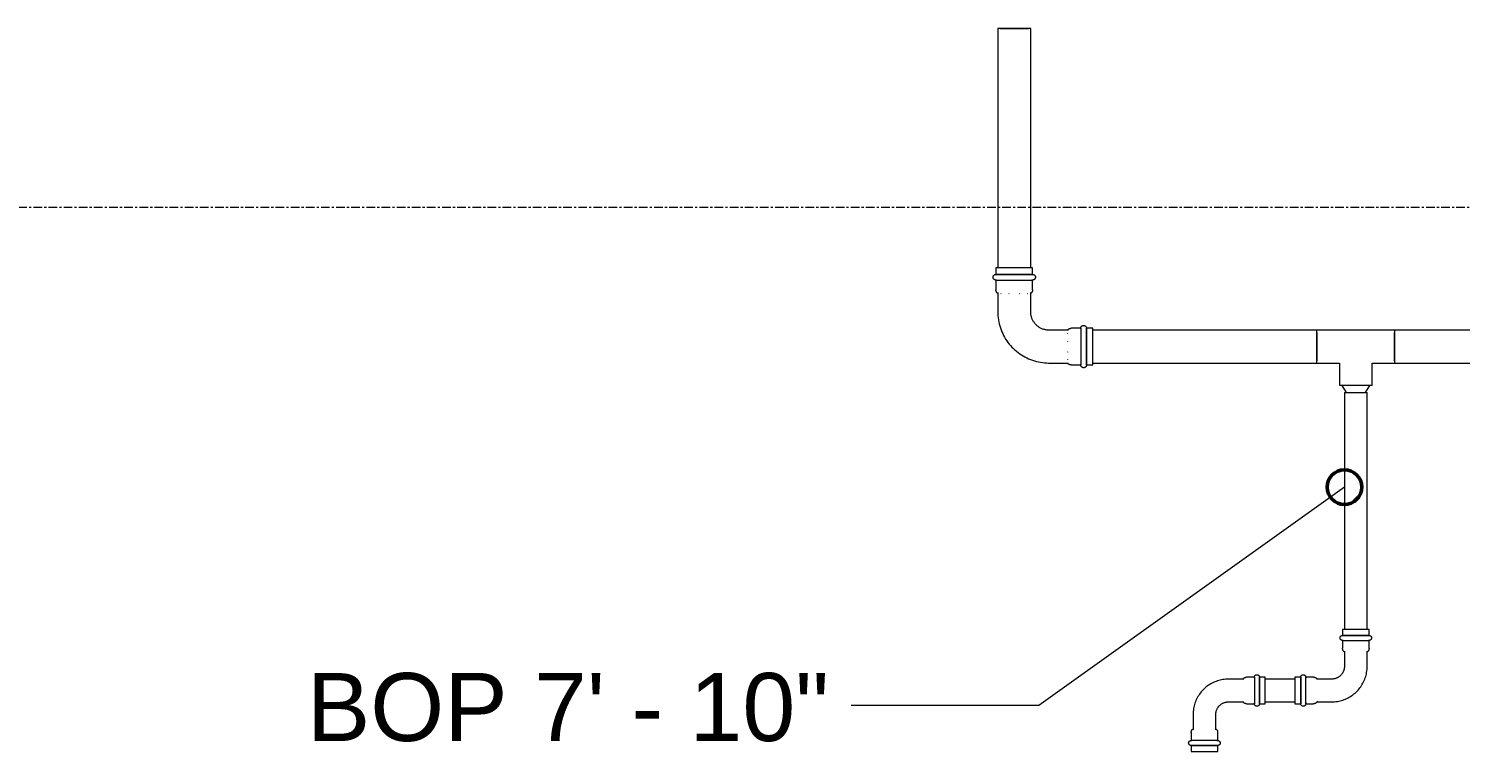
# Model space of a CAD drawing. Header units: inches. Extents: x -3679 to 241, y -496 to 1784.
# Drawn here: x -560.3 to -477.5, y 167.6 to 209.3 of the extents above; entities that cross this region are included whole.
import ezdxf

# ---------------------------------------------------------------- set-up
doc = ezdxf.new("R2010")
doc.units = ezdxf.units.IN
doc.header["$MEASUREMENT"] = 0
doc.linetypes.add('Grid Line', pattern=[0.875, 0.5, -0.125, 0.125, -0.125])
for name, color, linetype, lineweight in [('G-ANNO-DIMS', 251, 'Continuous', 9), ('P-PIPE', 1, 'Continuous', 9), ('S-GRID', 8, 'Continuous', 9)]:
    doc.layers.add(name, color=color, linetype=linetype, lineweight=lineweight)
doc.styles.add('Arial', font='arial.ttf', dxfattribs={"height": 3.934132})

# ---------------------------------------------------------------- blocks, each defined once
blk = doc.blocks.new('Victaulic-VicPress316-Elbow 90-45deg Style P568_P571 - Standard-V1-SECOND LEVEL')
at = {"layer": 'P-PIPE'}
for p, q in [((-0.767, 3.52), (-0.767, 3.181)), ((0.766, 3.52), (-0.767, 3.52)), ((0.766, 3.181), (0.766, 3.52)), ((-0.767, 3.181), (0.766, 3.181)), ((-0.767, 2.89), (-0.767, 2.439)), ((-0.767, 2.89), (0.766, 2.89)), ((0.766, 2.439), (0.766, 2.89)), ((-0.658, 2.278), (-0.658, 1.393)), ((0.657, 1.393), (0.657, 2.278)), ((-3.181, 0.766), (-3.52, 0.766)), ((-3.52, 0.766), (-3.52, -0.767)), ((-3.181, -0.767), (-3.181, 0.766)), ((-2.439, 0.766), (-2.89, 0.766)), ((-2.89, -0.767), (-2.89, 0.766)), ((-1.393, 0.657), (-2.278, 0.657)), ((-3.52, -0.767), (-3.181, -0.767)), ((-2.89, -0.767), (-2.439, -0.767)), ((-2.278, -0.658), (-1.393, -0.658))]:
    blk.add_line(p, q, dxfattribs=at)
at = {"layer": 'P-PIPE', "flags": 128}
for points in [[(-0.767, 2.89), (-0.772, 2.891), (-0.778, 2.891), (-0.784, 2.892), (-0.79, 2.892), (-0.795, 2.893), (-0.801, 2.895), (-0.807, 2.896), (-0.812, 2.898), (-0.818, 2.9), (-0.823, 2.902), (-0.828, 2.904), (-0.834, 2.907), (-0.839, 2.91), (-0.844, 2.913), (-0.849, 2.916), (-0.853, 2.919), (-0.858, 2.923), (-0.862, 2.927), (-0.867, 2.931), (-0.871, 2.935), (-0.875, 2.939), (-0.879, 2.943), (-0.882, 2.948), (-0.886, 2.953), (-0.889, 2.957), (-0.892, 2.962), (-0.895, 2.967), (-0.897, 2.973), (-0.9, 2.978), (-0.902, 2.983), (-0.904, 2.989), (-0.906, 2.994), (-0.907, 3), (-0.909, 3.006), (-0.91, 3.011), (-0.911, 3.017), (-0.911, 3.023), (-0.912, 3.029), (-0.912, 3.034), (-0.912, 3.04), (-0.912, 3.046), (-0.911, 3.052), (-0.91, 3.058), (-0.909, 3.063), (-0.908, 3.069), (-0.907, 3.075), (-0.905, 3.08), (-0.903, 3.086), (-0.901, 3.091), (-0.899, 3.097), (-0.896, 3.102), (-0.894, 3.107), (-0.891, 3.112), (-0.887, 3.117), (-0.884, 3.122), (-0.881, 3.126), (-0.877, 3.131), (-0.873, 3.135), (-0.869, 3.139), (-0.865, 3.143), (-0.86, 3.147), (-0.856, 3.151), (-0.851, 3.154), (-0.846, 3.158), (-0.842, 3.161), (-0.836, 3.164), (-0.831, 3.166), (-0.826, 3.169), (-0.821, 3.171), (-0.815, 3.173), (-0.81, 3.175), (-0.804, 3.177), (-0.798, 3.178), (-0.793, 3.179), (-0.787, 3.18), (-0.781, 3.181), (-0.775, 3.181), (-0.77, 3.181), (-0.767, 3.181)], [(0.766, 3.181), (0.766, 3.181), (0.764, 3.181), (0.761, 3.181), (0.757, 3.181), (0.751, 3.181), (0.745, 3.181), (0.737, 3.181), (0.728, 3.181), (0.717, 3.181), (0.706, 3.181), (0.693, 3.181), (0.68, 3.181), (0.665, 3.181), (0.649, 3.181), (0.633, 3.181), (0.615, 3.181), (0.596, 3.181), (0.576, 3.181), (0.556, 3.181), (0.534, 3.181), (0.512, 3.181), (0.488, 3.181), (0.464, 3.181), (0.44, 3.181), (0.414, 3.181), (0.388, 3.181), (0.361, 3.181), (0.334, 3.181), (0.306, 3.181), (0.278, 3.181), (0.249, 3.181), (0.22, 3.181), (0.19, 3.181), (0.16, 3.181), (0.13, 3.181), (0.1, 3.181), (0.069, 3.181), (0.039, 3.181), (0.008, 3.181), (-0.022, 3.181), (-0.053, 3.181), (-0.084, 3.181), (-0.114, 3.181), (-0.144, 3.181), (-0.174, 3.181), (-0.204, 3.181), (-0.233, 3.181), (-0.262, 3.181), (-0.291, 3.181), (-0.319, 3.181), (-0.347, 3.181), (-0.374, 3.181), (-0.4, 3.181), (-0.426, 3.181), (-0.451, 3.181), (-0.476, 3.181), (-0.499, 3.181), (-0.522, 3.181), (-0.544, 3.181), (-0.565, 3.181), (-0.585, 3.181), (-0.605, 3.181), (-0.623, 3.181), (-0.64, 3.181), (-0.657, 3.181), (-0.672, 3.181), (-0.686, 3.181), (-0.699, 3.181), (-0.711, 3.181), (-0.722, 3.181), (-0.732, 3.181), (-0.74, 3.181), (-0.748, 3.181), (-0.754, 3.181), (-0.759, 3.181), (-0.763, 3.181), (-0.765, 3.181), (-0.766, 3.181), (-0.767, 3.181)], [(-0.767, 3.181), (-0.766, 3.181), (-0.764, 3.181), (-0.761, 3.181), (-0.757, 3.181), (-0.751, 3.181), (-0.745, 3.181), (-0.737, 3.181), (-0.728, 3.181)], [(-0.767, 2.89), (-0.766, 2.89), (-0.764, 2.89), (-0.761, 2.89), (-0.757, 2.89), (-0.751, 2.89), (-0.745, 2.89), (-0.737, 2.89), (-0.728, 2.89), (-0.717, 2.89), (-0.706, 2.89), (-0.693, 2.89), (-0.68, 2.89), (-0.665, 2.89), (-0.649, 2.89), (-0.633, 2.89), (-0.615, 2.89), (-0.596, 2.89), (-0.576, 2.89), (-0.556, 2.89), (-0.534, 2.89), (-0.512, 2.89), (-0.488, 2.89), (-0.464, 2.89), (-0.44, 2.89), (-0.414, 2.89), (-0.388, 2.89), (-0.361, 2.89), (-0.334, 2.89), (-0.306, 2.89), (-0.278, 2.89), (-0.249, 2.89), (-0.22, 2.89), (-0.19, 2.89), (-0.16, 2.89), (-0.13, 2.89), (-0.1, 2.89), (-0.069, 2.89), (-0.039, 2.89), (-0.008, 2.89), (0.022, 2.89), (0.053, 2.89), (0.084, 2.89), (0.114, 2.89), (0.144, 2.89), (0.174, 2.89), (0.204, 2.89), (0.233, 2.89), (0.262, 2.89), (0.291, 2.89), (0.319, 2.89), (0.347, 2.89), (0.374, 2.89), (0.4, 2.89), (0.426, 2.89), (0.451, 2.89), (0.476, 2.89), (0.499, 2.89), (0.522, 2.89), (0.544, 2.89), (0.565, 2.89), (0.585, 2.89), (0.605, 2.89), (0.623, 2.89), (0.64, 2.89), (0.657, 2.89), (0.672, 2.89), (0.686, 2.89), (0.699, 2.89), (0.711, 2.89), (0.722, 2.89), (0.732, 2.89), (0.74, 2.89), (0.748, 2.89), (0.754, 2.89), (0.759, 2.89), (0.763, 2.89), (0.765, 2.89), (0.766, 2.89), (0.766, 2.89)], [(-0.722, 2.89), (-0.732, 2.89), (-0.74, 2.89), (-0.748, 2.89), (-0.754, 2.89), (-0.759, 2.89), (-0.763, 2.89), (-0.765, 2.89), (-0.766, 2.89), (-0.767, 2.89)], [(0.722, 3.181), (0.732, 3.181), (0.74, 3.181), (0.748, 3.181), (0.754, 3.181), (0.759, 3.181), (0.763, 3.181), (0.765, 3.181), (0.766, 3.181), (0.766, 3.181)], [(0.766, 2.89), (0.766, 2.89), (0.764, 2.89), (0.761, 2.89), (0.757, 2.89), (0.751, 2.89), (0.745, 2.89), (0.737, 2.89), (0.728, 2.89)], [(0.766, 3.181), (0.772, 3.181), (0.778, 3.181), (0.784, 3.18), (0.79, 3.18), (0.795, 3.179), (0.801, 3.177), (0.807, 3.176), (0.812, 3.174), (0.818, 3.172), (0.823, 3.17), (0.828, 3.168), (0.834, 3.165), (0.839, 3.162), (0.844, 3.159), (0.849, 3.156), (0.853, 3.153), (0.858, 3.149), (0.862, 3.145), (0.867, 3.141), (0.871, 3.137), (0.875, 3.133), (0.879, 3.129), (0.882, 3.124), (0.886, 3.119), (0.889, 3.115), (0.892, 3.11), (0.895, 3.105), (0.897, 3.099), (0.9, 3.094), (0.902, 3.089), (0.904, 3.083), (0.906, 3.078), (0.907, 3.072), (0.909, 3.066), (0.91, 3.061), (0.911, 3.055), (0.911, 3.049), (0.912, 3.043), (0.912, 3.038), (0.912, 3.032), (0.912, 3.026), (0.911, 3.02), (0.91, 3.014), (0.909, 3.009), (0.908, 3.003), (0.907, 2.997), (0.905, 2.992), (0.903, 2.986), (0.901, 2.981), (0.899, 2.975), (0.896, 2.97), (0.894, 2.965), (0.891, 2.96), (0.887, 2.955), (0.884, 2.95), (0.881, 2.946), (0.877, 2.941), (0.873, 2.937), (0.869, 2.933), (0.865, 2.929), (0.86, 2.925), (0.856, 2.921), (0.851, 2.918), (0.846, 2.914), (0.842, 2.911), (0.836, 2.908), (0.831, 2.906), (0.826, 2.903), (0.821, 2.901), (0.815, 2.899), (0.81, 2.897), (0.804, 2.895), (0.798, 2.894), (0.793, 2.893), (0.787, 2.892), (0.781, 2.891), (0.775, 2.891), (0.77, 2.891), (0.766, 2.89)], [(-0.658, 2.221), (-0.666, 2.228), (-0.674, 2.235), (-0.682, 2.242), (-0.69, 2.25), (-0.698, 2.258), (-0.705, 2.266), (-0.711, 2.275), (-0.718, 2.283), (-0.724, 2.293), (-0.729, 2.302), (-0.735, 2.311), (-0.74, 2.321), (-0.744, 2.331), (-0.748, 2.341), (-0.752, 2.351), (-0.755, 2.362), (-0.758, 2.372), (-0.761, 2.383), (-0.763, 2.394), (-0.764, 2.404), (-0.765, 2.415), (-0.766, 2.426), (-0.767, 2.437), (-0.767, 2.439)], [(0.766, 2.439), (0.766, 2.428), (0.766, 2.417), (0.765, 2.406), (0.763, 2.396), (0.761, 2.385), (0.759, 2.374), (0.756, 2.364), (0.753, 2.353), (0.749, 2.343), (0.745, 2.333), (0.741, 2.323), (0.736, 2.313), (0.73, 2.304), (0.725, 2.294), (0.719, 2.285), (0.713, 2.276), (0.706, 2.268), (0.699, 2.259), (0.692, 2.251), (0.684, 2.244), (0.676, 2.236), (0.668, 2.229), (0.659, 2.222), (0.657, 2.221)], [(-3.181, 0.766), (-3.181, 0.772), (-3.181, 0.778), (-3.18, 0.784), (-3.18, 0.79), (-3.179, 0.795), (-3.177, 0.801), (-3.176, 0.807), (-3.174, 0.812), (-3.172, 0.818), (-3.17, 0.823), (-3.168, 0.828), (-3.165, 0.834), (-3.162, 0.839), (-3.159, 0.844), (-3.156, 0.849), (-3.153, 0.853), (-3.149, 0.858), (-3.145, 0.862), (-3.141, 0.867), (-3.137, 0.871), (-3.133, 0.875), (-3.129, 0.879), (-3.124, 0.882), (-3.119, 0.886), (-3.115, 0.889), (-3.11, 0.892), (-3.105, 0.895), (-3.099, 0.897), (-3.094, 0.9), (-3.089, 0.902), (-3.083, 0.904), (-3.078, 0.906), (-3.072, 0.907), (-3.066, 0.909), (-3.061, 0.91), (-3.055, 0.911), (-3.049, 0.911), (-3.043, 0.912), (-3.038, 0.912), (-3.032, 0.912), (-3.026, 0.912), (-3.02, 0.911), (-3.014, 0.91), (-3.009, 0.909), (-3.003, 0.908), (-2.997, 0.907), (-2.992, 0.905), (-2.986, 0.903), (-2.981, 0.901), (-2.975, 0.899), (-2.97, 0.896), (-2.965, 0.894), (-2.96, 0.891), (-2.955, 0.887), (-2.95, 0.884), (-2.946, 0.881), (-2.941, 0.877), (-2.937, 0.873), (-2.933, 0.869), (-2.929, 0.865), (-2.925, 0.86), (-2.921, 0.856), (-2.918, 0.851), (-2.914, 0.846), (-2.911, 0.842), (-2.908, 0.836), (-2.906, 0.831), (-2.903, 0.826), (-2.901, 0.821), (-2.899, 0.815), (-2.897, 0.81), (-2.895, 0.804), (-2.894, 0.798), (-2.893, 0.793), (-2.892, 0.787), (-2.891, 0.781), (-2.891, 0.775), (-2.891, 0.77), (-2.89, 0.766)], [(-0.658, 1.393), (-0.658, 1.364), (-0.66, 1.334), (-0.663, 1.305), (-0.667, 1.276), (-0.672, 1.247), (-0.679, 1.218), (-0.686, 1.19), (-0.695, 1.162), (-0.705, 1.134), (-0.716, 1.107), (-0.728, 1.08), (-0.741, 1.053), (-0.755, 1.028), (-0.77, 1.002), (-0.786, 0.978), (-0.803, 0.954), (-0.821, 0.931), (-0.84, 0.908), (-0.86, 0.886), (-0.881, 0.865), (-0.902, 0.845), (-0.924, 0.826), (-0.947, 0.808), (-0.971, 0.79), (-0.996, 0.774), (-1.021, 0.759), (-1.046, 0.744), (-1.073, 0.731), (-1.099, 0.719), (-1.126, 0.707), (-1.154, 0.697), (-1.182, 0.688), (-1.21, 0.681), (-1.239, 0.674), (-1.268, 0.668), (-1.297, 0.664), (-1.326, 0.661), (-1.356, 0.658), (-1.385, 0.658), (-1.393, 0.657)], [(-1.393, -0.658), (-1.311, -0.656), (-1.229, -0.651), (-1.148, -0.643), (-1.066, -0.631), (-0.986, -0.617), (-0.906, -0.599), (-0.826, -0.578), (-0.748, -0.553), (-0.671, -0.526), (-0.594, -0.496), (-0.52, -0.462), (-0.446, -0.426), (-0.374, -0.386), (-0.304, -0.344), (-0.235, -0.299), (-0.168, -0.252), (-0.104, -0.201), (-0.041, -0.149), (0.02, -0.093), (0.078, -0.036), (0.134, 0.024), (0.187, 0.087), (0.238, 0.151), (0.287, 0.217), (0.332, 0.285), (0.375, 0.355), (0.415, 0.427), (0.453, 0.5), (0.487, 0.574), (0.518, 0.65), (0.546, 0.727), (0.571, 0.805), (0.593, 0.884), (0.612, 0.964), (0.628, 1.044), (0.64, 1.126), (0.649, 1.207), (0.655, 1.289), (0.657, 1.371), (0.657, 1.393)], [(-3.181, 0.766), (-3.181, 0.766), (-3.181, 0.764), (-3.181, 0.761), (-3.181, 0.757), (-3.181, 0.751), (-3.181, 0.745), (-3.181, 0.737), (-3.181, 0.728), (-3.181, 0.717), (-3.181, 0.706), (-3.181, 0.693), (-3.181, 0.68), (-3.181, 0.665), (-3.181, 0.649), (-3.181, 0.633), (-3.181, 0.615), (-3.181, 0.596), (-3.181, 0.576), (-3.181, 0.556), (-3.181, 0.534), (-3.181, 0.512), (-3.181, 0.488), (-3.181, 0.464), (-3.181, 0.44), (-3.181, 0.414), (-3.181, 0.388), (-3.181, 0.361), (-3.181, 0.334), (-3.181, 0.306), (-3.181, 0.278), (-3.181, 0.249), (-3.181, 0.22), (-3.181, 0.19), (-3.181, 0.16), (-3.181, 0.13), (-3.181, 0.1), (-3.181, 0.069), (-3.181, 0.039), (-3.181, 0.008), (-3.181, -0.022), (-3.181, -0.053), (-3.181, -0.084), (-3.181, -0.114), (-3.181, -0.144), (-3.181, -0.174), (-3.181, -0.204), (-3.181, -0.233), (-3.181, -0.262), (-3.181, -0.291), (-3.181, -0.319), (-3.181, -0.347), (-3.181, -0.374), (-3.181, -0.4), (-3.181, -0.426), (-3.181, -0.451), (-3.181, -0.476), (-3.181, -0.499), (-3.181, -0.522), (-3.181, -0.544), (-3.181, -0.565), (-3.181, -0.585), (-3.181, -0.605), (-3.181, -0.623), (-3.181, -0.64), (-3.181, -0.657), (-3.181, -0.672), (-3.181, -0.686), (-3.181, -0.699), (-3.181, -0.711), (-3.181, -0.722), (-3.181, -0.732), (-3.181, -0.74), (-3.181, -0.748), (-3.181, -0.754), (-3.181, -0.759), (-3.181, -0.763), (-3.181, -0.765), (-3.181, -0.766), (-3.181, -0.767)], [(-3.181, 0.722), (-3.181, 0.732), (-3.181, 0.74), (-3.181, 0.748), (-3.181, 0.754), (-3.181, 0.759), (-3.181, 0.763), (-3.181, 0.765), (-3.181, 0.766), (-3.181, 0.766)], [(-2.89, -0.767), (-2.89, -0.766), (-2.89, -0.764), (-2.89, -0.761), (-2.89, -0.757), (-2.89, -0.751), (-2.89, -0.745), (-2.89, -0.737), (-2.89, -0.728), (-2.89, -0.717), (-2.89, -0.706), (-2.89, -0.693), (-2.89, -0.68), (-2.89, -0.665), (-2.89, -0.649), (-2.89, -0.633), (-2.89, -0.615), (-2.89, -0.596), (-2.89, -0.576), (-2.89, -0.556), (-2.89, -0.534), (-2.89, -0.512), (-2.89, -0.488), (-2.89, -0.464), (-2.89, -0.44), (-2.89, -0.414), (-2.89, -0.388), (-2.89, -0.361), (-2.89, -0.334), (-2.89, -0.306), (-2.89, -0.278), (-2.89, -0.249), (-2.89, -0.22), (-2.89, -0.19), (-2.89, -0.16), (-2.89, -0.13), (-2.89, -0.1), (-2.89, -0.069), (-2.89, -0.039), (-2.89, -0.008), (-2.89, 0.022), (-2.89, 0.053), (-2.89, 0.084), (-2.89, 0.114), (-2.89, 0.144), (-2.89, 0.174), (-2.89, 0.204), (-2.89, 0.233), (-2.89, 0.262), (-2.89, 0.291), (-2.89, 0.319), (-2.89, 0.347), (-2.89, 0.374), (-2.89, 0.4), (-2.89, 0.426), (-2.89, 0.451), (-2.89, 0.476), (-2.89, 0.499), (-2.89, 0.522), (-2.89, 0.544), (-2.89, 0.565), (-2.89, 0.585), (-2.89, 0.605), (-2.89, 0.623), (-2.89, 0.64), (-2.89, 0.657), (-2.89, 0.672), (-2.89, 0.686), (-2.89, 0.699), (-2.89, 0.711), (-2.89, 0.722), (-2.89, 0.732), (-2.89, 0.74), (-2.89, 0.748), (-2.89, 0.754), (-2.89, 0.759), (-2.89, 0.763), (-2.89, 0.765), (-2.89, 0.766), (-2.89, 0.766)], [(-2.89, 0.766), (-2.89, 0.766), (-2.89, 0.764), (-2.89, 0.761), (-2.89, 0.757), (-2.89, 0.751), (-2.89, 0.745), (-2.89, 0.737), (-2.89, 0.728)], [(-2.439, 0.766), (-2.428, 0.766), (-2.417, 0.766), (-2.406, 0.765), (-2.396, 0.763), (-2.385, 0.761), (-2.374, 0.759), (-2.364, 0.756), (-2.353, 0.753), (-2.343, 0.749), (-2.333, 0.745), (-2.323, 0.741), (-2.313, 0.736), (-2.304, 0.73), (-2.294, 0.725), (-2.285, 0.719), (-2.276, 0.713), (-2.268, 0.706), (-2.259, 0.699), (-2.251, 0.692), (-2.244, 0.684), (-2.236, 0.676), (-2.229, 0.668), (-2.222, 0.659), (-2.221, 0.657)], [(-3.181, -0.767), (-3.181, -0.766), (-3.181, -0.764), (-3.181, -0.761), (-3.181, -0.757), (-3.181, -0.751), (-3.181, -0.745), (-3.181, -0.737), (-3.181, -0.728)], [(-2.89, -0.767), (-2.891, -0.772), (-2.891, -0.778), (-2.892, -0.784), (-2.892, -0.79), (-2.893, -0.795), (-2.895, -0.801), (-2.896, -0.807), (-2.898, -0.812), (-2.9, -0.818), (-2.902, -0.823), (-2.904, -0.828), (-2.907, -0.834), (-2.91, -0.839), (-2.913, -0.844), (-2.916, -0.849), (-2.919, -0.853), (-2.923, -0.858), (-2.927, -0.862), (-2.931, -0.867), (-2.935, -0.871), (-2.939, -0.875), (-2.943, -0.879), (-2.948, -0.882), (-2.953, -0.886), (-2.957, -0.889), (-2.962, -0.892), (-2.967, -0.895), (-2.973, -0.897), (-2.978, -0.9), (-2.983, -0.902), (-2.989, -0.904), (-2.994, -0.906), (-3, -0.907), (-3.006, -0.909), (-3.011, -0.91), (-3.017, -0.911), (-3.023, -0.911), (-3.029, -0.912), (-3.034, -0.912), (-3.04, -0.912), (-3.046, -0.912), (-3.052, -0.911), (-3.058, -0.91), (-3.063, -0.909), (-3.069, -0.908), (-3.075, -0.907), (-3.08, -0.905), (-3.086, -0.903), (-3.091, -0.901), (-3.097, -0.899), (-3.102, -0.896), (-3.107, -0.894), (-3.112, -0.891), (-3.117, -0.887), (-3.122, -0.884), (-3.126, -0.881), (-3.131, -0.877), (-3.135, -0.873), (-3.139, -0.869), (-3.143, -0.865), (-3.147, -0.86), (-3.151, -0.856), (-3.154, -0.851), (-3.158, -0.846), (-3.161, -0.842), (-3.164, -0.836), (-3.166, -0.831), (-3.169, -0.826), (-3.171, -0.821), (-3.173, -0.815), (-3.175, -0.81), (-3.177, -0.804), (-3.178, -0.798), (-3.179, -0.793), (-3.18, -0.787), (-3.181, -0.781), (-3.181, -0.775), (-3.181, -0.77), (-3.181, -0.767)], [(-2.89, -0.722), (-2.89, -0.732), (-2.89, -0.74), (-2.89, -0.748), (-2.89, -0.754), (-2.89, -0.759), (-2.89, -0.763), (-2.89, -0.765), (-2.89, -0.766), (-2.89, -0.767)], [(-2.221, -0.658), (-2.228, -0.666), (-2.235, -0.674), (-2.242, -0.682), (-2.25, -0.69), (-2.258, -0.698), (-2.266, -0.705), (-2.275, -0.711), (-2.283, -0.718), (-2.293, -0.724), (-2.302, -0.729), (-2.311, -0.735), (-2.321, -0.74), (-2.331, -0.744), (-2.341, -0.748), (-2.351, -0.752), (-2.362, -0.755), (-2.372, -0.758), (-2.383, -0.761), (-2.394, -0.763), (-2.404, -0.764), (-2.415, -0.765), (-2.426, -0.766), (-2.437, -0.767), (-2.439, -0.767)]]:
    blk.add_lwpolyline(points, dxfattribs=at)
blk = doc.blocks.new('Victaulic-VicPress316-Elbow 90-45deg Style P568_P571 - Standard-V4-SECOND LEVEL')
at = {"layer": 'P-PIPE'}
for p, q in [((-1.059, 4.55), (-1.059, 4.174)), ((1.059, 4.55), (-1.059, 4.55)), ((-1.059, 4.174), (1.059, 4.174)), ((1.059, 4.174), (1.059, 4.55)), ((-1.059, 3.845), (-1.059, 3.289)), ((-1.059, 3.845), (1.059, 3.845)), ((1.059, 3.289), (1.059, 3.845)), ((-0.95, 3.136), (-0.95, 2.015)), ((-0.769, 3.071), (-0.753, 3.071)), ((-0.312, 3.071), (-0.294, 3.071)), ((0.294, 3.071), (0.312, 3.071)), ((0.753, 3.071), (0.769, 3.071)), ((0.95, 2.015), (0.95, 3.119)), ((-4.174, 1.059), (-4.55, 1.059)), ((-4.55, 1.059), (-4.55, -1.059)), ((-4.174, -1.059), (-4.174, 1.059)), ((-3.289, 1.059), (-3.845, 1.059)), ((-3.845, -1.059), (-3.845, 1.059)), ((-2.015, 0.95), (-3.119, 0.95)), ((-3.071, 0.753), (-3.071, 0.769)), ((-3.071, 0.294), (-3.071, 0.312)), ((-3.071, -0.312), (-3.071, -0.294)), ((-3.071, -0.769), (-3.071, -0.753)), ((-4.55, -1.059), (-4.174, -1.059)), ((-3.845, -1.059), (-3.289, -1.059)), ((-3.134, -0.95), (-2.015, -0.95))]:
    blk.add_line(p, q, dxfattribs=at)
at = {"layer": 'P-PIPE', "flags": 128}
for points in [[(-1.059, 3.845), (-1.066, 3.846), (-1.072, 3.846), (-1.079, 3.847), (-1.085, 3.848), (-1.092, 3.849), (-1.098, 3.85), (-1.104, 3.852), (-1.111, 3.854), (-1.117, 3.856), (-1.123, 3.858), (-1.129, 3.861), (-1.135, 3.864), (-1.141, 3.867), (-1.146, 3.871), (-1.152, 3.874), (-1.157, 3.878), (-1.162, 3.882), (-1.167, 3.886), (-1.172, 3.891), (-1.177, 3.895), (-1.181, 3.9), (-1.186, 3.905), (-1.19, 3.91), (-1.194, 3.916), (-1.197, 3.921), (-1.201, 3.927), (-1.204, 3.932), (-1.207, 3.938), (-1.21, 3.944), (-1.212, 3.95), (-1.215, 3.957), (-1.217, 3.963), (-1.218, 3.969), (-1.22, 3.976), (-1.221, 3.982), (-1.222, 3.989), (-1.223, 3.995), (-1.223, 4.002), (-1.223, 4.008), (-1.223, 4.015), (-1.223, 4.021), (-1.223, 4.028), (-1.222, 4.034), (-1.221, 4.041), (-1.219, 4.047), (-1.218, 4.054), (-1.216, 4.06), (-1.214, 4.066), (-1.211, 4.072), (-1.209, 4.078), (-1.206, 4.084), (-1.203, 4.09), (-1.199, 4.096), (-1.196, 4.101), (-1.192, 4.107), (-1.188, 4.112), (-1.184, 4.117), (-1.179, 4.122), (-1.175, 4.127), (-1.17, 4.131), (-1.165, 4.136), (-1.16, 4.14), (-1.155, 4.144), (-1.149, 4.147), (-1.144, 4.151), (-1.138, 4.154), (-1.132, 4.157), (-1.126, 4.16), (-1.12, 4.163), (-1.114, 4.165), (-1.108, 4.167), (-1.102, 4.169), (-1.095, 4.17), (-1.089, 4.172), (-1.082, 4.173), (-1.076, 4.174), (-1.069, 4.174), (-1.063, 4.174), (-1.059, 4.174)], [(1.059, 4.174), (1.058, 4.174), (1.056, 4.174), (1.051, 4.174), (1.045, 4.174), (1.038, 4.174), (1.029, 4.174), (1.018, 4.174), (1.005, 4.174), (0.991, 4.174), (0.975, 4.174), (0.958, 4.174), (0.939, 4.174), (0.919, 4.174), (0.897, 4.174), (0.874, 4.174), (0.849, 4.174), (0.823, 4.174), (0.796, 4.174), (0.768, 4.174), (0.738, 4.174), (0.707, 4.174), (0.675, 4.174), (0.642, 4.174), (0.607, 4.174), (0.572, 4.174), (0.536, 4.174), (0.499, 4.174), (0.461, 4.174), (0.423, 4.174), (0.384, 4.174), (0.344, 4.174), (0.304, 4.174), (0.263, 4.174), (0.222, 4.174), (0.18, 4.174), (0.138, 4.174), (0.096, 4.174), (0.054, 4.174), (0.011, 4.174), (-0.031, 4.174), (-0.073, 4.174), (-0.115, 4.174), (-0.157, 4.174), (-0.199, 4.174), (-0.241, 4.174), (-0.282, 4.174), (-0.322, 4.174), (-0.362, 4.174), (-0.402, 4.174), (-0.441, 4.174), (-0.479, 4.174), (-0.516, 4.174), (-0.553, 4.174), (-0.588, 4.174), (-0.623, 4.174), (-0.657, 4.174), (-0.69, 4.174), (-0.721, 4.174), (-0.752, 4.174), (-0.781, 4.174), (-0.809, 4.174), (-0.836, 4.174), (-0.861, 4.174), (-0.885, 4.174), (-0.907, 4.174), (-0.929, 4.174), (-0.948, 4.174), (-0.966, 4.174), (-0.983, 4.174), (-0.998, 4.174), (-1.011, 4.174), (-1.023, 4.174), (-1.033, 4.174), (-1.042, 4.174), (-1.048, 4.174), (-1.054, 4.174), (-1.057, 4.174), (-1.059, 4.174), (-1.059, 4.174)], [(-1.059, 4.174), (-1.058, 4.174), (-1.056, 4.174), (-1.051, 4.174), (-1.045, 4.174), (-1.038, 4.174), (-1.029, 4.174), (-1.018, 4.174)], [(1.023, 4.174), (1.033, 4.174), (1.042, 4.174), (1.048, 4.174), (1.054, 4.174), (1.057, 4.174), (1.059, 4.174), (1.059, 4.174)], [(1.059, 4.174), (1.066, 4.174), (1.072, 4.174), (1.079, 4.173), (1.085, 4.172), (1.092, 4.171), (1.098, 4.17), (1.104, 4.168), (1.111, 4.166), (1.117, 4.164), (1.123, 4.162), (1.129, 4.159), (1.135, 4.156), (1.141, 4.153), (1.146, 4.149), (1.152, 4.146), (1.157, 4.142), (1.162, 4.138), (1.167, 4.134), (1.172, 4.129), (1.177, 4.125), (1.181, 4.12), (1.186, 4.115), (1.19, 4.11), (1.194, 4.104), (1.197, 4.099), (1.201, 4.093), (1.204, 4.088), (1.207, 4.082), (1.21, 4.076), (1.212, 4.07), (1.215, 4.063), (1.217, 4.057), (1.218, 4.051), (1.22, 4.044), (1.221, 4.038), (1.222, 4.031), (1.223, 4.025), (1.223, 4.018), (1.223, 4.012), (1.223, 4.005), (1.223, 3.999), (1.223, 3.992), (1.222, 3.986), (1.221, 3.979), (1.219, 3.973), (1.218, 3.966), (1.216, 3.96), (1.214, 3.954), (1.211, 3.948), (1.209, 3.942), (1.206, 3.936), (1.203, 3.93), (1.199, 3.924), (1.196, 3.919), (1.192, 3.913), (1.188, 3.908), (1.184, 3.903), (1.179, 3.898), (1.175, 3.893), (1.17, 3.889), (1.165, 3.884), (1.16, 3.88), (1.155, 3.876), (1.149, 3.873), (1.144, 3.869), (1.138, 3.866), (1.132, 3.863), (1.126, 3.86), (1.12, 3.857), (1.114, 3.855), (1.108, 3.853), (1.102, 3.851), (1.095, 3.85), (1.089, 3.848), (1.082, 3.847), (1.076, 3.846), (1.069, 3.846), (1.063, 3.846), (1.059, 3.845)], [(-1.059, 3.845), (-1.058, 3.845), (-1.056, 3.845), (-1.051, 3.845), (-1.045, 3.845), (-1.038, 3.845), (-1.029, 3.845), (-1.018, 3.845), (-1.005, 3.845), (-0.991, 3.845), (-0.975, 3.845), (-0.958, 3.845), (-0.939, 3.845), (-0.919, 3.845), (-0.897, 3.845), (-0.874, 3.845), (-0.849, 3.845), (-0.823, 3.845), (-0.796, 3.845), (-0.768, 3.845), (-0.738, 3.845), (-0.707, 3.845), (-0.675, 3.845), (-0.642, 3.845), (-0.607, 3.845), (-0.572, 3.845), (-0.536, 3.845), (-0.499, 3.845), (-0.461, 3.845), (-0.423, 3.845), (-0.384, 3.845), (-0.344, 3.845), (-0.304, 3.845), (-0.263, 3.845), (-0.222, 3.845), (-0.18, 3.845), (-0.138, 3.845), (-0.096, 3.845), (-0.054, 3.845), (-0.011, 3.845), (0.031, 3.845), (0.073, 3.845), (0.115, 3.845), (0.157, 3.845), (0.199, 3.845), (0.241, 3.845), (0.282, 3.845), (0.322, 3.845), (0.362, 3.845), (0.402, 3.845), (0.441, 3.845), (0.479, 3.845), (0.516, 3.845), (0.553, 3.845), (0.588, 3.845), (0.623, 3.845), (0.657, 3.845), (0.69, 3.845), (0.721, 3.845), (0.752, 3.845), (0.781, 3.845), (0.809, 3.845), (0.836, 3.845), (0.861, 3.845), (0.885, 3.845), (0.907, 3.845), (0.929, 3.845), (0.948, 3.845), (0.966, 3.845), (0.983, 3.845), (0.998, 3.845), (1.011, 3.845), (1.023, 3.845), (1.033, 3.845), (1.042, 3.845), (1.048, 3.845), (1.054, 3.845), (1.057, 3.845), (1.059, 3.845), (1.059, 3.845)], [(-1.023, 3.845), (-1.033, 3.845), (-1.042, 3.845), (-1.048, 3.845), (-1.054, 3.845), (-1.057, 3.845), (-1.059, 3.845), (-1.059, 3.845)], [(1.059, 3.845), (1.058, 3.845), (1.056, 3.845), (1.051, 3.845), (1.045, 3.845), (1.038, 3.845), (1.029, 3.845), (1.018, 3.845)], [(-0.95, 3.071), (-0.959, 3.078), (-0.967, 3.085), (-0.975, 3.092), (-0.983, 3.1), (-0.99, 3.108), (-0.997, 3.116), (-1.004, 3.125), (-1.01, 3.133), (-1.016, 3.143), (-1.022, 3.152), (-1.027, 3.161), (-1.032, 3.171), (-1.037, 3.181), (-1.041, 3.191), (-1.045, 3.201), (-1.048, 3.212), (-1.051, 3.222), (-1.053, 3.233), (-1.055, 3.244), (-1.057, 3.254), (-1.058, 3.265), (-1.059, 3.276), (-1.059, 3.287), (-1.059, 3.289)], [(1.059, 3.289), (1.059, 3.278), (1.058, 3.267), (1.057, 3.256), (1.056, 3.246), (1.054, 3.235), (1.051, 3.224), (1.048, 3.214), (1.045, 3.203), (1.042, 3.193), (1.037, 3.183), (1.033, 3.173), (1.028, 3.163), (1.023, 3.154), (1.017, 3.144), (1.011, 3.135), (1.005, 3.126), (0.998, 3.118), (0.991, 3.109), (0.984, 3.101), (0.976, 3.094), (0.968, 3.086), (0.96, 3.079), (0.952, 3.072), (0.95, 3.071)], [(-0.95, 2.015), (-0.951, 1.973), (-0.953, 1.93), (-0.958, 1.888), (-0.964, 1.846), (-0.971, 1.804), (-0.981, 1.762), (-0.991, 1.721), (-1.004, 1.68), (-1.018, 1.64), (-1.034, 1.6), (-1.051, 1.562), (-1.07, 1.523), (-1.091, 1.486), (-1.113, 1.449), (-1.136, 1.414), (-1.161, 1.379), (-1.187, 1.345), (-1.214, 1.313), (-1.243, 1.281), (-1.273, 1.251), (-1.304, 1.222), (-1.337, 1.194), (-1.37, 1.168), (-1.404, 1.143), (-1.44, 1.119), (-1.476, 1.097), (-1.513, 1.076), (-1.551, 1.056), (-1.59, 1.039), (-1.629, 1.022), (-1.669, 1.008), (-1.71, 0.995), (-1.751, 0.983), (-1.792, 0.974), (-1.834, 0.965), (-1.876, 0.959), (-1.919, 0.954), (-1.961, 0.951), (-2.004, 0.95), (-2.015, 0.95)], [(-2.015, -0.95), (-1.897, -0.948), (-1.778, -0.941), (-1.66, -0.929), (-1.543, -0.912), (-1.426, -0.891), (-1.31, -0.865), (-1.196, -0.835), (-1.082, -0.799), (-0.971, -0.76), (-0.861, -0.716), (-0.752, -0.668), (-0.646, -0.615), (-0.542, -0.558), (-0.44, -0.497), (-0.341, -0.432), (-0.244, -0.363), (-0.151, -0.29), (-0.06, -0.214), (0.028, -0.134), (0.112, -0.051), (0.193, 0.036), (0.27, 0.126), (0.344, 0.219), (0.414, 0.315), (0.48, 0.413), (0.542, 0.514), (0.6, 0.618), (0.654, 0.723), (0.703, 0.831), (0.748, 0.941), (0.789, 1.052), (0.826, 1.165), (0.857, 1.279), (0.884, 1.395), (0.907, 1.511), (0.925, 1.629), (0.938, 1.746), (0.946, 1.865), (0.95, 1.983), (0.95, 2.015)], [(-4.174, 1.059), (-4.174, 1.066), (-4.174, 1.072), (-4.173, 1.079), (-4.172, 1.085), (-4.171, 1.092), (-4.17, 1.098), (-4.168, 1.104), (-4.166, 1.111), (-4.164, 1.117), (-4.162, 1.123), (-4.159, 1.129), (-4.156, 1.135), (-4.153, 1.141), (-4.149, 1.146), (-4.146, 1.152), (-4.142, 1.157), (-4.138, 1.162), (-4.134, 1.167), (-4.129, 1.172), (-4.125, 1.177), (-4.12, 1.181), (-4.115, 1.186), (-4.11, 1.19), (-4.104, 1.194), (-4.099, 1.197), (-4.093, 1.201), (-4.088, 1.204), (-4.082, 1.207), (-4.076, 1.21), (-4.07, 1.212), (-4.063, 1.215), (-4.057, 1.217), (-4.051, 1.218), (-4.044, 1.22), (-4.038, 1.221), (-4.031, 1.222), (-4.025, 1.223), (-4.018, 1.223), (-4.012, 1.223), (-4.005, 1.223), (-3.999, 1.223), (-3.992, 1.223), (-3.986, 1.222), (-3.979, 1.221), (-3.973, 1.219), (-3.966, 1.218), (-3.96, 1.216), (-3.954, 1.214), (-3.948, 1.211), (-3.942, 1.209), (-3.936, 1.206), (-3.93, 1.203), (-3.924, 1.199), (-3.919, 1.196), (-3.913, 1.192), (-3.908, 1.188), (-3.903, 1.184), (-3.898, 1.179), (-3.893, 1.175), (-3.889, 1.17), (-3.884, 1.165), (-3.88, 1.16), (-3.876, 1.155), (-3.873, 1.149), (-3.869, 1.144), (-3.866, 1.138), (-3.863, 1.132), (-3.86, 1.126), (-3.857, 1.12), (-3.855, 1.114), (-3.853, 1.108), (-3.851, 1.102), (-3.85, 1.095), (-3.848, 1.089), (-3.847, 1.082), (-3.846, 1.076), (-3.846, 1.069), (-3.846, 1.063), (-3.845, 1.059)], [(-4.174, 1.059), (-4.174, 1.058), (-4.174, 1.056), (-4.174, 1.051), (-4.174, 1.045), (-4.174, 1.038), (-4.174, 1.029), (-4.174, 1.018), (-4.174, 1.005), (-4.174, 0.991), (-4.174, 0.975), (-4.174, 0.958), (-4.174, 0.939), (-4.174, 0.919), (-4.174, 0.897), (-4.174, 0.874), (-4.174, 0.849), (-4.174, 0.823), (-4.174, 0.796), (-4.174, 0.768), (-4.174, 0.738), (-4.174, 0.707), (-4.174, 0.675), (-4.174, 0.642), (-4.174, 0.607), (-4.174, 0.572), (-4.174, 0.536), (-4.174, 0.499), (-4.174, 0.461), (-4.174, 0.423), (-4.174, 0.384), (-4.174, 0.344), (-4.174, 0.304), (-4.174, 0.263), (-4.174, 0.222), (-4.174, 0.18), (-4.174, 0.138), (-4.174, 0.096), (-4.174, 0.054), (-4.174, 0.011), (-4.174, -0.031), (-4.174, -0.073), (-4.174, -0.115), (-4.174, -0.157), (-4.174, -0.199), (-4.174, -0.241), (-4.174, -0.282), (-4.174, -0.322), (-4.174, -0.362), (-4.174, -0.402), (-4.174, -0.441), (-4.174, -0.479), (-4.174, -0.516), (-4.174, -0.553), (-4.174, -0.588), (-4.174, -0.623), (-4.174, -0.657), (-4.174, -0.69), (-4.174, -0.721), (-4.174, -0.752), (-4.174, -0.781), (-4.174, -0.809), (-4.174, -0.836), (-4.174, -0.861), (-4.174, -0.885), (-4.174, -0.907), (-4.174, -0.929), (-4.174, -0.948), (-4.174, -0.966), (-4.174, -0.983), (-4.174, -0.998), (-4.174, -1.011), (-4.174, -1.023), (-4.174, -1.033), (-4.174, -1.042), (-4.174, -1.048), (-4.174, -1.054), (-4.174, -1.057), (-4.174, -1.059), (-4.174, -1.059)], [(-4.174, 1.023), (-4.174, 1.033), (-4.174, 1.042), (-4.174, 1.048), (-4.174, 1.054), (-4.174, 1.057), (-4.174, 1.059), (-4.174, 1.059)], [(-3.845, -1.059), (-3.845, -1.058), (-3.845, -1.056), (-3.845, -1.051), (-3.845, -1.045), (-3.845, -1.038), (-3.845, -1.029), (-3.845, -1.018), (-3.845, -1.005), (-3.845, -0.991), (-3.845, -0.975), (-3.845, -0.958), (-3.845, -0.939), (-3.845, -0.919), (-3.845, -0.897), (-3.845, -0.874), (-3.845, -0.849), (-3.845, -0.823), (-3.845, -0.796), (-3.845, -0.768), (-3.845, -0.738), (-3.845, -0.707), (-3.845, -0.675), (-3.845, -0.642), (-3.845, -0.607), (-3.845, -0.572), (-3.845, -0.536), (-3.845, -0.499), (-3.845, -0.461), (-3.845, -0.423), (-3.845, -0.384), (-3.845, -0.344), (-3.845, -0.304), (-3.845, -0.263), (-3.845, -0.222), (-3.845, -0.18), (-3.845, -0.138), (-3.845, -0.096), (-3.845, -0.054), (-3.845, -0.011), (-3.845, 0.031), (-3.845, 0.073), (-3.845, 0.115), (-3.845, 0.157), (-3.845, 0.199), (-3.845, 0.241), (-3.845, 0.282), (-3.845, 0.322), (-3.845, 0.362), (-3.845, 0.402), (-3.845, 0.441), (-3.845, 0.479), (-3.845, 0.516), (-3.845, 0.553), (-3.845, 0.588), (-3.845, 0.623), (-3.845, 0.657), (-3.845, 0.69), (-3.845, 0.721), (-3.845, 0.752), (-3.845, 0.781), (-3.845, 0.809), (-3.845, 0.836), (-3.845, 0.861), (-3.845, 0.885), (-3.845, 0.907), (-3.845, 0.929), (-3.845, 0.948), (-3.845, 0.966), (-3.845, 0.983), (-3.845, 0.998), (-3.845, 1.011), (-3.845, 1.023), (-3.845, 1.033), (-3.845, 1.042), (-3.845, 1.048), (-3.845, 1.054), (-3.845, 1.057), (-3.845, 1.059), (-3.845, 1.059)], [(-3.845, 1.059), (-3.845, 1.058), (-3.845, 1.056), (-3.845, 1.051), (-3.845, 1.045), (-3.845, 1.038), (-3.845, 1.029), (-3.845, 1.018)], [(-3.289, 1.059), (-3.278, 1.059), (-3.267, 1.058), (-3.256, 1.057), (-3.246, 1.056), (-3.235, 1.054), (-3.224, 1.051), (-3.214, 1.048), (-3.203, 1.045), (-3.193, 1.042), (-3.183, 1.037), (-3.173, 1.033), (-3.163, 1.028), (-3.154, 1.023), (-3.144, 1.017), (-3.135, 1.011), (-3.126, 1.005), (-3.118, 0.998), (-3.109, 0.991), (-3.101, 0.984), (-3.094, 0.976), (-3.086, 0.968), (-3.079, 0.96), (-3.072, 0.952), (-3.071, 0.95)], [(-4.174, -1.059), (-4.174, -1.058), (-4.174, -1.056), (-4.174, -1.051), (-4.174, -1.045), (-4.174, -1.038), (-4.174, -1.029), (-4.174, -1.018)], [(-3.845, -1.059), (-3.846, -1.066), (-3.846, -1.072), (-3.847, -1.079), (-3.848, -1.085), (-3.849, -1.092), (-3.85, -1.098), (-3.852, -1.104), (-3.854, -1.111), (-3.856, -1.117), (-3.858, -1.123), (-3.861, -1.129), (-3.864, -1.135), (-3.867, -1.141), (-3.871, -1.146), (-3.874, -1.152), (-3.878, -1.157), (-3.882, -1.162), (-3.886, -1.167), (-3.891, -1.172), (-3.895, -1.177), (-3.9, -1.181), (-3.905, -1.186), (-3.91, -1.19), (-3.916, -1.194), (-3.921, -1.197), (-3.927, -1.201), (-3.932, -1.204), (-3.938, -1.207), (-3.944, -1.21), (-3.95, -1.212), (-3.957, -1.215), (-3.963, -1.217), (-3.969, -1.218), (-3.976, -1.22), (-3.982, -1.221), (-3.989, -1.222), (-3.995, -1.223), (-4.002, -1.223), (-4.008, -1.223), (-4.015, -1.223), (-4.021, -1.223), (-4.028, -1.223), (-4.034, -1.222), (-4.041, -1.221), (-4.047, -1.219), (-4.054, -1.218), (-4.06, -1.216), (-4.066, -1.214), (-4.072, -1.211), (-4.078, -1.209), (-4.084, -1.206), (-4.09, -1.203), (-4.096, -1.199), (-4.101, -1.196), (-4.107, -1.192), (-4.112, -1.188), (-4.117, -1.184), (-4.122, -1.179), (-4.127, -1.175), (-4.131, -1.17), (-4.136, -1.165), (-4.14, -1.16), (-4.144, -1.155), (-4.147, -1.149), (-4.151, -1.144), (-4.154, -1.138), (-4.157, -1.132), (-4.16, -1.126), (-4.163, -1.12), (-4.165, -1.114), (-4.167, -1.108), (-4.169, -1.102), (-4.17, -1.095), (-4.172, -1.089), (-4.173, -1.082), (-4.174, -1.076), (-4.174, -1.069), (-4.174, -1.063), (-4.174, -1.059)], [(-3.845, -1.023), (-3.845, -1.033), (-3.845, -1.042), (-3.845, -1.048), (-3.845, -1.054), (-3.845, -1.057), (-3.845, -1.059), (-3.845, -1.059)], [(-3.071, -0.95), (-3.078, -0.959), (-3.085, -0.967), (-3.092, -0.975), (-3.1, -0.983), (-3.108, -0.99), (-3.116, -0.997), (-3.125, -1.004), (-3.133, -1.01), (-3.143, -1.016), (-3.152, -1.022), (-3.161, -1.027), (-3.171, -1.032), (-3.181, -1.037), (-3.191, -1.041), (-3.201, -1.045), (-3.212, -1.048), (-3.222, -1.051), (-3.233, -1.053), (-3.244, -1.055), (-3.254, -1.057), (-3.265, -1.058), (-3.276, -1.059), (-3.287, -1.059), (-3.289, -1.059)]]:
    blk.add_lwpolyline(points, dxfattribs=at)

msp = doc.modelspace()

# ---------------------------------------------------------------- linework, layer by layer
at = {"layer": 'G-ANNO-DIMS'}
for p, q in [((-484.218, 182.842), (-501.883, 170.225)), ((-501.883, 170.225), (-512.734, 170.225))]:
    msp.add_line(p, q, dxfattribs=at)
at = {"layer": 'G-ANNO-DIMS', "lineweight": 50}
msp.add_circle((-484.218, 182.842), 1, dxfattribs=at)
at = {"layer": 'P-PIPE'}
for p, q in [((-502.353, 209.34), (-504.255, 209.34)), ((-504.254, 209.34), (-504.254, 195.51)), ((-504.127, 209.34), (-503.976, 209.34)), ((-503.976, 209.34), (-503.779, 209.34)), ((-503.779, 209.34), (-503.55, 209.34)), ((-503.55, 209.34), (-503.058, 209.34)), ((-503.058, 209.34), (-502.829, 209.34)), ((-502.829, 209.34), (-502.632, 209.34)), ((-502.632, 209.34), (-502.481, 209.34)), ((-502.354, 195.51), (-502.354, 209.34)), ((-485.805, 191.91), (-498.754, 191.91)), ((-481.317, 191.91), (-485.805, 191.91)), ((-485.805, 190.009), (-485.805, 191.91)), ((-485.805, 191.782), (-485.805, 191.632)), ((-485.805, 191.631), (-485.805, 191.435)), ((-485.805, 191.435), (-485.805, 191.206)), ((-485.805, 191.205), (-485.805, 190.714)), ((-481.317, 191.91), (-481.317, 190.009)), ((-451.055, 191.91), (-481.317, 191.91)), ((-481.317, 191.632), (-481.317, 191.782)), ((-481.317, 191.435), (-481.317, 191.631)), ((-481.317, 191.206), (-481.317, 191.435)), ((-481.317, 190.714), (-481.317, 191.205)), ((-485.805, 190.713), (-485.805, 190.485)), ((-485.805, 190.484), (-485.805, 190.288)), ((-481.317, 190.485), (-481.317, 190.713)), ((-481.317, 190.288), (-481.317, 190.484)), ((-498.754, 190.01), (-485.805, 190.01)), ((-485.805, 190.287), (-485.805, 190.137)), ((-485.805, 190.009), (-484.512, 190.009)), ((-484.512, 190.009), (-484.512, 188.715)), ((-482.61, 190.009), (-481.317, 190.009)), ((-482.61, 188.715), (-482.61, 190.009)), ((-481.317, 190.137), (-481.317, 190.287)), ((-481.317, 190.01), (-451.055, 190.01)), ((-482.61, 188.715), (-484.512, 188.715)), ((-484.373, 188.715), (-484.123, 188.309)), ((-482.998, 188.309), (-482.748, 188.715)), ((-484.218, 188.309), (-484.218, 174.605)), ((-484.218, 188.309), (-482.903, 188.309)), ((-482.903, 174.605), (-482.903, 188.309)), ((-487.081, 171.742), (-488.791, 171.742)), ((-488.791, 170.427), (-487.081, 170.427))]:
    msp.add_line(p, q, dxfattribs=at)
at = {"layer": 'S-GRID', "linetype": 'Grid Line'}
msp.add_line((228, 199), (-3666.394, 199), dxfattribs=at)

# ---------------------------------------------------------------- block references
at = {"layer": 'P-PIPE'}
for name, p, rotation in [('Victaulic-VicPress316-Elbow 90-45deg Style P568_P571 - Standard-V4-SECOND LEVEL', (-503.304, 190.96), 270), ('Victaulic-VicPress316-Elbow 90-45deg Style P568_P571 - Standard-V1-SECOND LEVEL', (-492.311, 171.085), 180)]:
    msp.add_blockref(name, p, dxfattribs=dict(at, rotation=rotation))
msp.add_blockref('Victaulic-VicPress316-Elbow 90-45deg Style P568_P571 - Standard-V1-SECOND LEVEL', (-483.561, 171.085), dxfattribs=at)

# ---------------------------------------------------------------- texts
at = {"layer": 'G-ANNO-DIMS', "insert": (-544.194, 172.095), "char_height": 3.93413, "width": 35.952, "attachment_point": 1, "line_spacing_factor": 0.938532, "style": 'Arial'}
msp.add_mtext('BOP 7\' - 10"', dxfattribs=at)

doc.saveas('drawing.dxf')
